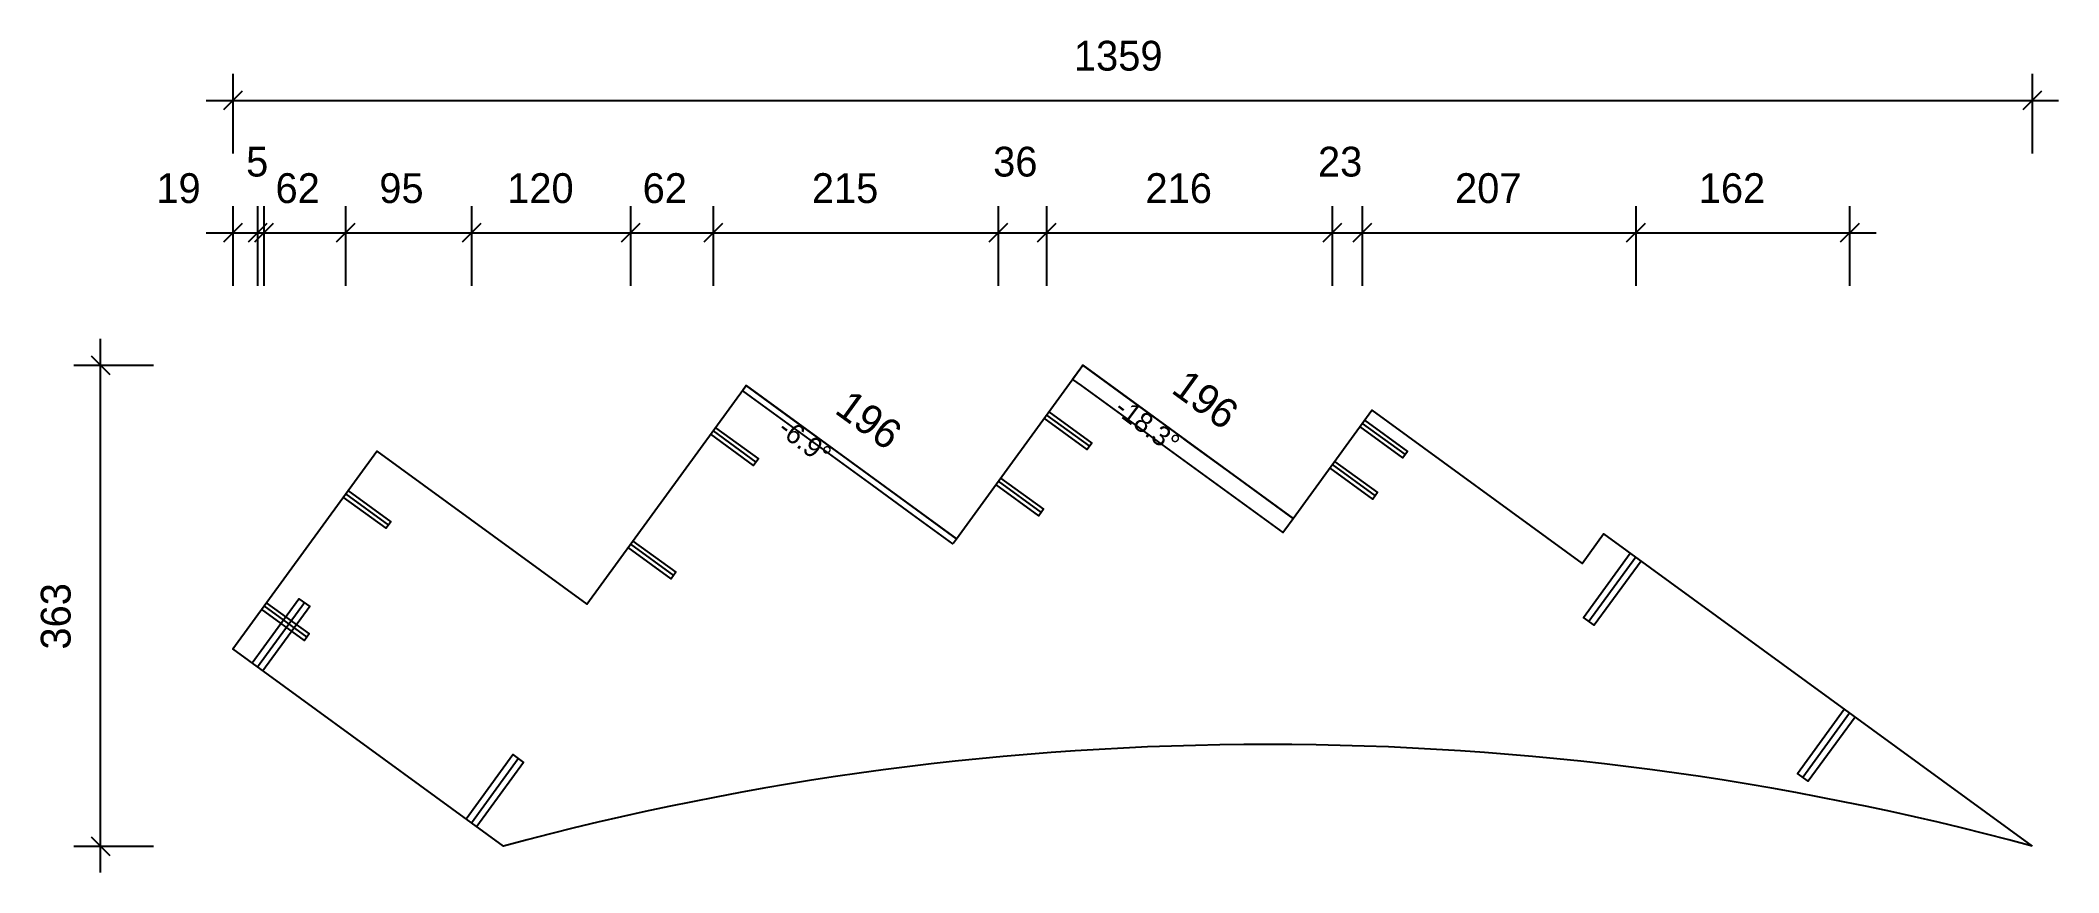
# Model space of a CAD drawing. Header units: millimetres. Extents: x -145 to 1379, y -20 to 609.
import ezdxf
from ezdxf.enums import TextEntityAlignment as Align

# ---------------------------------------------------------------- set-up
doc = ezdxf.new("R2010")
doc.units = ezdxf.units.MM
for name, color, linetype in [('CONTOUR', 7, 'CONTINUOUS'), ('CUT_MITRE', 7, 'CONTINUOUS'), ('DIMLINES', 7, 'CONTINUOUS'), ('DIMLINESTEXT', 7, 'CONTINUOUS'), ('DRILLINGSSIDE', 7, 'CONTINUOUS')]:
    doc.layers.add(name, color=color, linetype=linetype)

msp = doc.modelspace()

# ---------------------------------------------------------------- linework, layer by layer
at = {"layer": 'CONTOUR', "color": 0, "linetype": '0'}
msp.add_lwpolyline([(1359.212, 0, 0.133), (204.604, 0), (0, 149.102), (108.809, 298.414), (267.557, 182.729), (387.9, 347.867), (546.648, 232.182), (642.166, 363.255), (800.914, 247.569), (860.432, 329.243), (1019.181, 213.557), (1035.476, 235.918), (1359.212, 0)], format="xyb", dxfattribs=at)
at = {"layer": 'CUT_MITRE', "color": 1, "linetype": '1'}
for points in [[(800.914, 247.569), (794.449, 252.281), (757.994, 278.847), (721.54, 305.412), (715.074, 310.124), (678.62, 336.689), (642.166, 363.255), (640.609, 361.119), (634.381, 352.573), (640.846, 347.861), (671.303, 325.666), (701.76, 303.471), (732.216, 281.277), (762.673, 259.082), (793.129, 236.887), (794.686, 239.024), (800.914, 247.569)], [(546.648, 232.182), (540.183, 236.893), (503.728, 263.459), (467.274, 290.025), (460.808, 294.736), (424.354, 321.302), (387.9, 347.867), (387.326, 347.08), (385.032, 343.932), (391.497, 339.22), (421.954, 317.025), (452.41, 294.831), (482.867, 272.636), (513.323, 250.441), (543.78, 228.246), (544.354, 229.033), (546.648, 232.182)]]:
    msp.add_lwpolyline(points, dxfattribs=at)
at = {"layer": 'DIMLINES', "color": 0}
for p, q in [((0, 583.255), (0, 523.255)), ((1359.212, 583.255), (1359.212, 523.255)), ((7.071, 570.326), (-7.071, 556.184)), ((1366.283, 570.326), (1352.141, 556.184)), ((-20, 563.255), (1379.212, 563.255)), ((0, 483.255), (0, 423.255)), ((18.724, 483.255), (18.724, 423.255)), ((23.558, 483.255), (23.558, 423.255)), ((85.251, 483.255), (85.251, 423.255)), ((180.359, 483.255), (180.359, 423.255)), ((300.538, 483.255), (300.538, 423.255)), ((362.908, 483.255), (362.908, 423.255)), ((578.264, 483.255), (578.264, 423.255)), ((614.716, 483.255), (614.716, 423.255)), ((830.504, 483.255), (830.504, 423.255)), ((853.17, 483.255), (853.17, 423.255)), ((1059.721, 483.255), (1059.721, 423.255)), ((1221.356, 483.255), (1221.356, 423.255)), ((-20, 463.255), (1241.356, 463.255)), ((7.071, 470.326), (-7.071, 456.184)), ((25.795, 470.326), (11.653, 456.184)), ((30.629, 470.326), (16.487, 456.184)), ((92.322, 470.326), (78.18, 456.184)), ((187.43, 470.326), (173.288, 456.184)), ((307.609, 470.326), (293.467, 456.184)), ((369.979, 470.326), (355.837, 456.184)), ((585.335, 470.326), (571.193, 456.184)), ((621.787, 470.326), (607.644, 456.184)), ((837.575, 470.326), (823.433, 456.184)), ((860.241, 470.326), (846.099, 456.184)), ((1066.792, 470.326), (1052.65, 456.184)), ((1228.427, 470.326), (1214.285, 456.184)), ((-100, -20), (-100, 383.255)), ((-107.071, 370.326), (-92.929, 356.184)), ((-120, 363.255), (-60, 363.255)), ((-120, 0), (-60, 0)), ((-107.071, 7.071), (-92.929, -7.071))]:
    msp.add_line(p, q, dxfattribs=at)
at = {"layer": 'DRILLINGSSIDE', "color": 3}
for p, q in [((614.716, 325.587), (647.042, 302.029)), ((362.908, 313.573), (395.235, 290.015)), ((853.17, 319.277), (885.497, 295.719)), ((578.264, 275.567), (610.591, 252.009)), ((830.504, 288.174), (862.831, 264.616)), ((85.251, 266.087), (117.578, 242.53)), ((300.538, 227.986), (332.865, 204.429)), ((1059.721, 218.25), (1024.384, 169.759)), ((18.724, 135.457), (54.061, 183.948)), ((23.558, 181.429), (55.885, 157.872)), ((1221.356, 100.461), (1186.019, 51.97)), ((180.359, 17.668), (215.696, 66.159))]:
    msp.add_line(p, q, dxfattribs=at)
at = {"layer": 'DRILLINGSSIDE', "color": 3, "linetype": '3'}
for points in [[(616.482, 328.011), (648.809, 304.454), (645.276, 299.605), (612.949, 323.162)], [(854.936, 321.701), (887.263, 298.143), (883.73, 293.294), (851.403, 316.852)], [(364.675, 315.997), (397.002, 292.439), (393.468, 287.59), (361.141, 311.148)], [(832.271, 290.598), (864.598, 267.04), (861.064, 262.191), (828.737, 285.749)], [(580.031, 277.992), (612.358, 254.434), (608.825, 249.585), (576.498, 273.143)], [(87.018, 268.512), (119.345, 244.954), (115.811, 240.105), (83.484, 263.663)], [(302.305, 230.411), (334.632, 206.853), (331.098, 202.004), (298.771, 225.562)], [(1063.762, 215.305), (1028.425, 166.815), (1020.343, 172.704), (1055.68, 221.194)], [(14.684, 138.402), (50.02, 186.892), (58.102, 181.003), (22.765, 132.513)], [(25.325, 183.854), (57.652, 160.296), (54.118, 155.447), (21.791, 179.005)], [(1225.396, 97.516), (1190.06, 49.026), (1181.978, 54.915), (1217.315, 103.406)], [(176.318, 20.613), (211.655, 69.103), (219.737, 63.214), (184.4, 14.724)]]:
    msp.add_lwpolyline(points, dxfattribs=at)

# ---------------------------------------------------------------- texts
at = {"layer": 'DIMLINESTEXT'}
for s, p in [('1359', (635.385, 608.255)), ('5', (10.086, 528.255)), ('36', (574.379, 528.255)), ('23', (819.726, 528.255)), ('19', (-57.721, 508.255)), ('62', (32.294, 508.255)), ('95', (110.695, 508.255)), ('120', (207.283, 508.255)), ('62', (309.612, 508.255)), ('215', (437.42, 508.255)), ('216', (689.444, 508.255)), ('207', (923.28, 508.255)), ('162', (1107.372, 508.255))]:
    msp.add_text(s, height=22.5, dxfattribs=at).set_placement(p, align=Align.TOP_LEFT)
for s, height, rotation, p in [('196', 22.5, -36, (721.239, 361.313)), ('196', 22.5, -36, (466.973, 345.925)), ('-18.3°', 15, 323, (673.915, 340.118)), ('-6.9°', 15, 323, (419.649, 324.73)), ('363', 22.5, 90, (-145, 148.462))]:
    msp.add_text(s, height=height, rotation=rotation, dxfattribs=at).set_placement(p, align=Align.TOP_LEFT)

doc.saveas('drawing.dxf')
